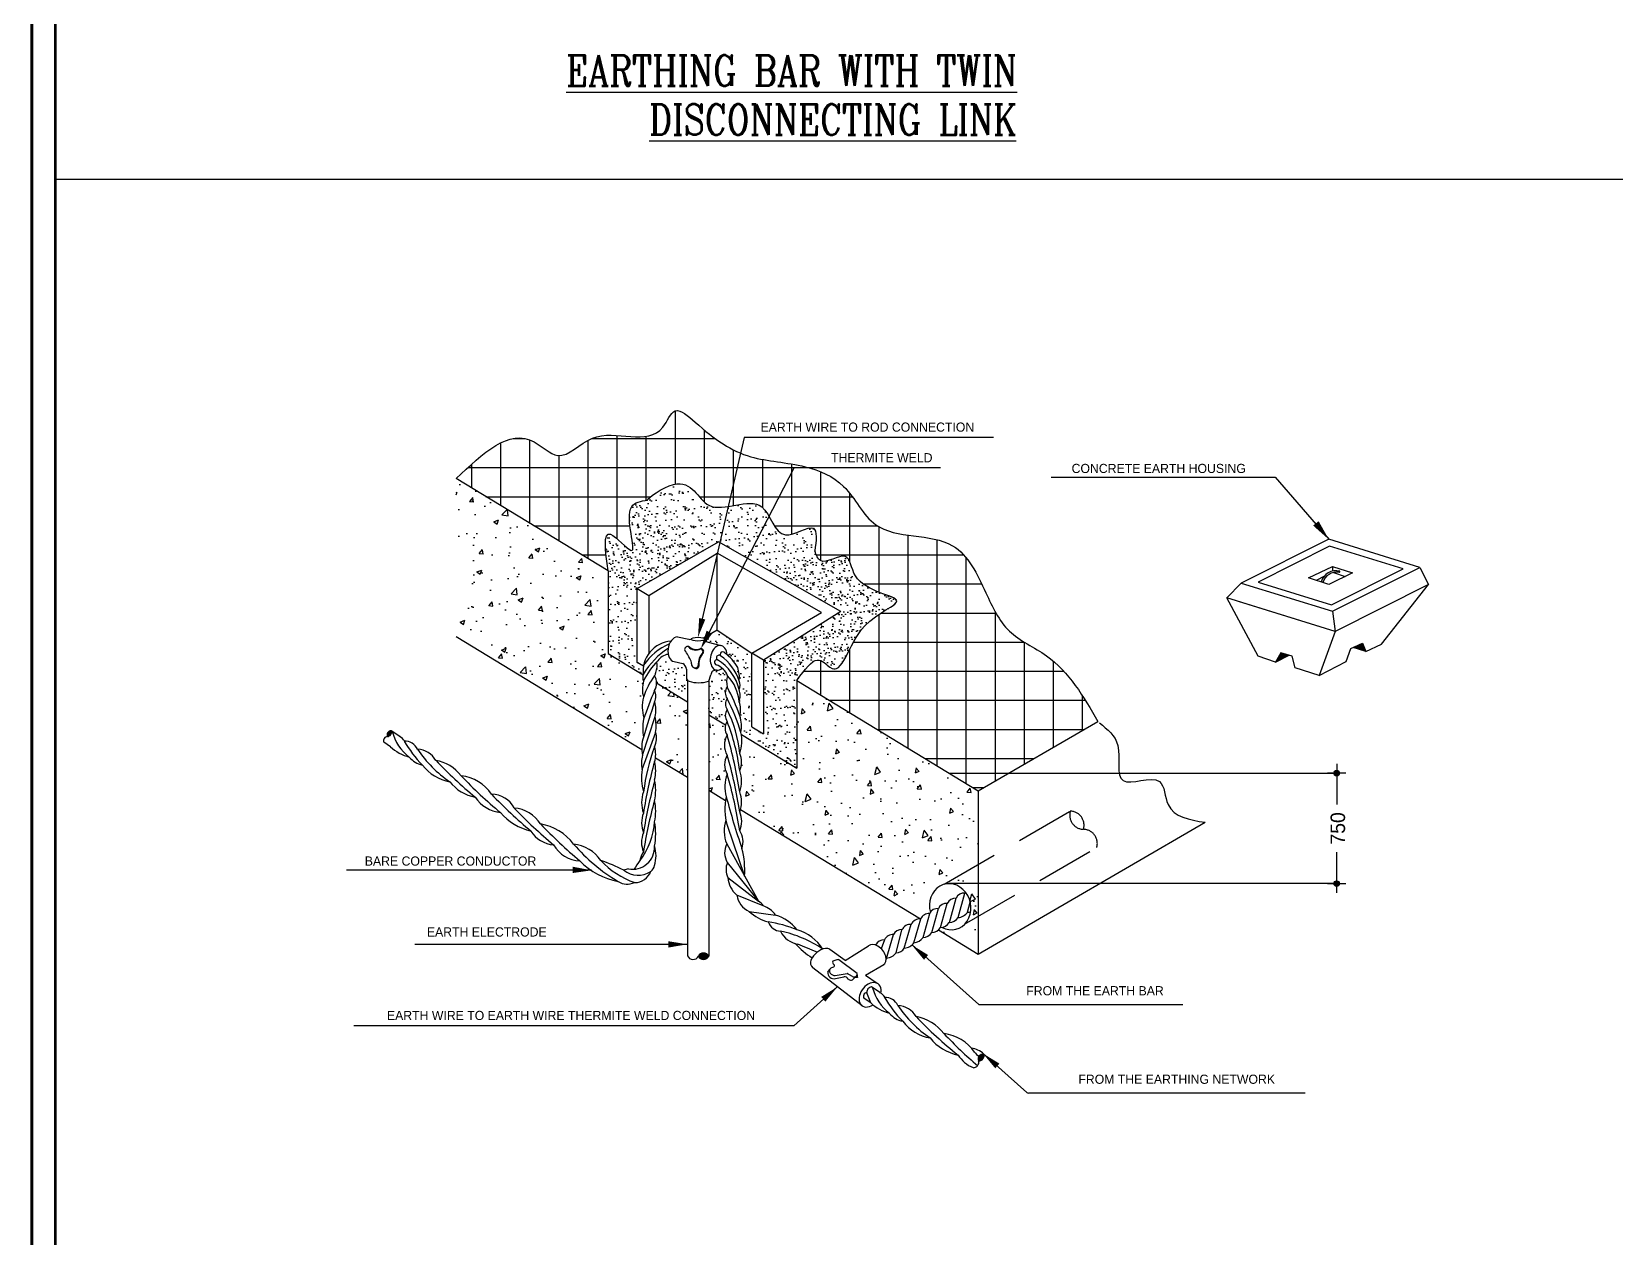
# Model space of a CAD drawing. Extents: x -508 to 92, y -98 to -31.
# Drawn here: x -508.38 to -481.06, y -71.9 to -51.1 of the extents above; entities that cross this region are included whole.
import ezdxf
from ezdxf.enums import TextEntityAlignment as Align

# ---------------------------------------------------------------- set-up
doc = ezdxf.new("R2010")
doc.units = 0
doc.header["$MEASUREMENT"] = 0
doc.header["$PDMODE"] = 35
doc.linetypes.add('DASHEDX2', pattern=[1.5, 1, -0.5])
doc.layers.get('0').update_dxf_attribs({"linetype": 'CONTINUOUS', "lineweight": 30})
doc.layers.get('Defpoints').update_dxf_attribs({"linetype": 'CONTINUOUS'})
for name, color, linetype in [('DETAISL', 2, 'CONTINUOUS'), ('DIM-d', 4, 'CONTINUOUS'), ('E-P-TXT', 11, 'CONTINUOUS'), ('E-T25', 3, 'CONTINUOUS'), ('E-TEXT', 3, 'CONTINUOUS'), ('EL2', 2, 'CONTINUOUS'), ('HATCH', 7, 'CONTINUOUS')]:
    doc.layers.add(name, color=color, linetype=linetype)
doc.layers.add('UG-BORDER', color=20, linetype='CONTINUOUS', lineweight=80)
doc.styles.add('ROMANC', font='ROMANC')
doc.styles.add('STENCIL', font='STENCIL.shx', dxfattribs={"height": 0.25})
doc.styles.add('T45', font='STENCIL.shx')
doc.dimstyles.new('D100', dxfattribs={"dimtxt": 0.25, "dimasz": 0.1, "dimexe": 0.18, "dimexo": 0.0625, "dimgap": 0.09, "dimtad": 1, "dimdec": 1, "dimzin": 9, "dimdsep": 46, "dimtxsty": 'T45', "dimblk": 'DOT1', "dimcen": 0.09, "dimse1": 1, "dimse2": 1, "dimclrd": 3, "dimclre": 3, "dimadec": 3, "dimazin": 0, "dimtfac": 4, "dimtdec": 1, "dimtix": 1, "dimtmove": 2, "dimatfit": 3, "dimldrblk": 'DOT1', "dimfxl": 0.18, "dimtolj": 1, "dimarcsym": 0})
pattern_1 = [(50, (-1010.7833, 7.48434), (0.8558747, -0.0748793), [0.0894939, -0.9844326]), (355, (-1010.7833, 7.48434), (-0.1655652, 0.8975538), [0.0715951, -0.7875461]), (100.451, (-1010.712, 7.4781), (0.6903126, 0.8226704), [0.076058, -0.8366386]), (46.1842, (-1010.7833, 7.723), (1.2734863, -0.1975082), [0.1342408, -1.476649]), (96.6356, (-1010.6772, 7.7065), (1.1152874, 1.162366), [0.114087, -1.2549578]), (351.184, (-1010.7833, 7.723), (1.115289, 1.162364), [0.1073927, -1.1813192]), (21, (-1010.664, 7.6633), (0.7122626, -0.4804272), [0.0894939, -0.9844326]), (326, (-1010.664, 7.6633), (0.2903361, 0.8652858), [0.0715951, -0.7875461]), (71.4514, (-1010.6046, 7.6233), (1.0025968, 0.3848606), [0.076058, -0.8366386]), (37.5, (-1010.7833, 7.48434), (0.01450977, 0.39722615), [0, -0.7780001, 0, -0.79947863, 0, -0.79052924]), (7.5, (-1010.7833, 7.48434), (0.31390817, 0.47063244), [0, -0.45582214, 0, -0.76010132, 0, -0.30129605]), (327.5, (-1011.0494, 7.48434), (0.6369831, -0.02691273), [0, -0.2983129, 0, -0.9307363, 0, -1.2350155]), (317.5, (-1011.16874, 7.48434), (0.6958874, 0.1194496), [0, -0.3878068, 0, -0.6181044, 0, -0.87704])]
pattern_2 = [(37.5, (-1010.78332, 7.48434), (-0.00751669, 0.22991857), [0, -0.181374256, 0, -0.20285279, 0, -0.1939034]), (7.5, (-1010.7833, 7.48434), (0.2111789, 0.33675306), [0, -0.09784664, 0, -0.16347548, 0, -0.062645714]), (327.5, (-1010.93009, 7.48434), (0.37159566, 0.00067517), [0, -0.059662584, 0, -0.2147853, 0, -0.280414146]), (317.5, (-1010.9301, 7.48434), (0.3587067, 0.10472866), [0, -0.02983129, 0, -0.1408037, 0, -0.16108898])]

# ---------------------------------------------------------------- blocks, each defined once
blk = doc.blocks.new('DOT1')
h = blk.add_hatch(color=256)
edge = h.paths.add_edge_path()
edge.add_arc((0, 0), 0.485, 0, 360)
for p, q in [((0, -1.58), (0, 1.58)), ((1.58, 0), (-1.58, 0))]:
    blk.add_line(p, q)
blk.add_circle((0, 0), 0.485)
blk = doc.blocks.new('*D51')
at = {"layer": 'Defpoints', "color": 0, "linetype": 'ByBlock', "transparency": 16777216}
for p in [(-492.548, -63.891), (-485.865, -63.891), (-492.549, -65.797)]:
    blk.add_point(p, dxfattribs=at)
at = {"layer": 'DIM-d', "color": 3, "linetype": 'ByBlock', "lineweight": -2, "transparency": 16777216}
for p, q in [((-485.865, -63.991), (-485.865, -64.434)), ((-485.865, -65.697), (-485.865, -65.254))]:
    blk.add_line(p, q, dxfattribs=at)
at = {"layer": 'DIM-d', "color": 3, "linetype": 'ByBlock', "lineweight": -2, "transparency": 16777216, "xscale": 0.1, "yscale": 0.1, "zscale": 0.1}
for p, rotation in [((-485.865, -63.891), 90), ((-485.865, -65.797), 270)]:
    blk.add_blockref('DOT1', p, dxfattribs=dict(at, rotation=rotation))
at = {"layer": 'DIM-d', "color": 0, "linetype": 'ByBlock', "transparency": 16777216, "insert": (-485.844, -64.844), "char_height": 0.25, "attachment_point": 5, "rotation": 90, "style": 'T45'}
blk.add_mtext('\\A1;750', dxfattribs=at)

msp = doc.modelspace()

# ---------------------------------------------------------------- hatches: boundary and pattern name
at = {"layer": 'DETAISL', "linetype": 'ByBlock'}
for points in [[(-485.42, -61.647), (-485.583, -61.726), (-485.361, -61.795)], [(-486.685, -61.858), (-486.831, -61.815), (-486.92, -61.975)], [(-502.241, -63.259, 0.534711), (-502.177, -63.16, 0.534711)], [(-496.696, -67.05, 0.616336), (-496.876, -67.05, 0.616336)], [(-491.953, -68.735, 0.556633), (-492.045, -68.853, 0.556633)]]:
    msp.add_hatch(color=256, dxfattribs=at).paths.add_polyline_path(points)
at = {"layer": 'E-TEXT'}
h = msp.add_hatch(dxfattribs=at)
h.set_pattern_fill('ANSI37', color=3, scale=0.158021, angle=45, style=0)
h.set_pattern_definition([(90, (-524.8671, -77.1853), (-0.5017176, 1e-16), []), (180, (-524.8671, -77.1853), (-1e-16, -0.5017176), [])])
edge = h.paths.add_edge_path()
edge.add_spline(control_points=[(-497.755, -59.185), (-497.766, -59.157), (-497.03, -58.63), (-496.777, -59.613), (-495.708, -58.933), (-495.527, -60.025), (-494.793, -59.481), (-494.845, -59.882), (-494.868, -60.059)], knot_values=[0.492051, 0.492051, 0.492051, 0.492051, 3.137867, 7.648279, 13.475071, 17.502739, 20.668033, 23.168043, 23.168043, 23.168043, 23.168043], degree=3, periodic=0)
edge.add_spline(control_points=[(-494.868, -60.059), (-494.843, -60.129), (-494.763, -60.358), (-494.258, -59.977), (-494.231, -60.75), (-493.029, -60.866), (-494.241, -61.259), (-494.407, -62.373), (-494.814, -61.827), (-495.035, -62.09), (-495.179, -62.292)], knot_values=[1.548502, 1.548502, 1.548502, 1.548502, 2.776144, 5.552726, 7.986954, 13.294514, 17.791996, 23.746344, 25.34974, 27.082369, 27.082369, 27.082369, 27.082369], degree=3, periodic=0)
edge.add_line((-495.179, -62.292), (-492.047, -64.196))
edge.add_line((-492.047, -64.196), (-489.985, -62.999))
edge.add_spline(control_points=[(-489.985, -62.999), (-490.232, -62.572), (-490.612, -61.917), (-491.585, -61.505), (-491.942, -60.72), (-492.438, -59.67), (-493.838, -59.926), (-494.274, -58.889), (-495.091, -58.538), (-496.081, -58.501), (-496.681, -58.074), (-497.296, -57.505), (-497.603, -58.354), (-498.586, -57.776), (-499.242, -58.599), (-500, -57.801), (-500.597, -58.375), (-501.052, -58.812)], knot_values=[0, 0, 0, 0, 22.74116, 34.912964, 47.183278, 62.915541, 84.62242, 98.278059, 110.032751, 125.142398, 143.03481, 149.232383, 154.767795, 174.252891, 184.821873, 192.233715, 215.75071, 215.75071, 215.75071, 215.75071], degree=3, periodic=0)
edge.add_line((-501.052, -58.812), (-498.434, -60.403))
edge.add_spline(control_points=[(-498.434, -60.403), (-498.481, -60.063), (-498.56, -59.482), (-497.785, -60.422), (-498.248, -59.265), (-497.868, -59.198), (-497.755, -59.185)], knot_values=[0, 0, 0, 0, 4.043992, 6.922983, 11.751765, 13.648044, 13.648044, 13.648044, 13.648044], degree=3, periodic=0)
at = {"layer": 'HATCH', "linetype": 'ByBlock'}
h = msp.add_hatch(dxfattribs=at)
h.set_pattern_fill('AR-SAND', color=236, scale=0.004698, style=0)
h.set_pattern_definition([(37.5, (-6078.82438, 789.79447), (-0.007516693, 0.229918571), [0, -0.181374256, 0, -0.2028527867, 0, -0.193903399]), (7.5, (-6078.82438, 789.79447), (0.211178904, 0.336753055), [0, -0.097846638, 0, -0.163475481, 0, -0.0626457135]), (327.5, (-6078.97115, 789.79447), (0.371595661, 0.0006751666), [0, -0.059662584, 0, -0.2147853035, 0, -0.280414146]), (317.5, (-6078.97115, 789.79447), (0.358706703, 0.104728658), [0, -0.029831292, 0, -0.140803699, 0, -0.1610889776])])
edge = h.paths.add_edge_path()
edge.add_line((-496.528, -59.899), (-494.416, -61.104))
edge.add_line((-494.416, -61.104), (-495.755, -61.942))
edge.add_line((-495.755, -61.942), (-495.179, -62.292))
edge.add_spline(control_points=[(-495.179, -62.292), (-495.035, -62.09), (-494.814, -61.827), (-494.407, -62.373), (-494.241, -61.259), (-493.029, -60.866), (-494.231, -60.75), (-494.258, -59.977), (-494.763, -60.358), (-494.843, -60.129), (-494.868, -60.059)], knot_values=[1.548502, 1.548502, 1.548502, 1.548502, 3.281131, 4.884528, 10.838875, 15.336357, 20.643917, 23.078145, 25.854727, 27.082369, 27.082369, 27.082369, 27.082369], degree=3, periodic=0)
edge.add_spline(control_points=[(-494.868, -60.059), (-494.845, -59.882), (-494.793, -59.481), (-495.527, -60.025), (-495.708, -58.933), (-496.777, -59.613), (-497.03, -58.63), (-497.766, -59.157), (-497.755, -59.185)], knot_values=[0.492051, 0.492051, 0.492051, 0.492051, 2.992061, 6.157355, 10.185023, 16.011815, 20.522228, 23.168043, 23.168043, 23.168043, 23.168043], degree=3, periodic=0)
edge.add_spline(control_points=[(-497.755, -59.185), (-497.868, -59.198), (-498.248, -59.265), (-497.785, -60.422), (-498.56, -59.482), (-498.481, -60.063), (-498.434, -60.403)], knot_values=[0, 0, 0, 0, 1.896279, 6.72506, 9.604052, 13.648044, 13.648044, 13.648044, 13.648044], degree=3, periodic=0)
edge.add_line((-498.434, -60.403), (-497.932, -60.709))
edge.add_line((-497.932, -60.709), (-496.528, -59.899))
h = msp.add_hatch(dxfattribs=at)
h.set_pattern_fill('AR-CONC', color=4, scale=0.004698, style=0)
h.set_pattern_definition(pattern_1)
h.paths.add_polyline_path([(-498.434, -60.403), (-501.052, -58.812), (-501.052, -61.537), (-497.854, -63.481, -0.099405), (-497.823, -63.27, -0.090835), (-497.823, -62.962, -0.234404), (-497.823, -62.792, -0.177528), (-497.823, -62.583, -0.224993), (-497.823, -62.432, -0.230538), (-497.821, -62.302, -0.228386), (-497.828, -62.195), (-498.434, -61.827)])
h = msp.add_hatch(dxfattribs=at)
h.set_pattern_fill('AR-SAND', color=236, scale=0.004698, style=0)
h.set_pattern_definition([(6.206961, (-1557.7636, -164.76287), (0.113000044, 0.20037475), [0, -0.181374256, 0, -0.202852787, 0, -0.1939034]), (336.20696, (-1557.7636, -164.76287), (0.355371695, 0.17807332), [0, -0.097846638, 0, -0.16347548, 0, -0.062645714]), (296.20696, (-1557.88903, -164.68664), (0.317887338, -0.192435526), [0, -0.059662584, 0, -0.214785304, 0, -0.280414146]), (286.20696, (-1557.88903, -164.68664), (0.360920415, -0.09682481), [0, -0.029831292, 0, -0.1408037, 0, -0.161088978])])
edge = h.paths.add_edge_path()
edge.add_spline(control_points=[(-495.179, -62.292), (-495.035, -62.09), (-494.814, -61.827), (-494.407, -62.373), (-494.241, -61.259), (-493.029, -60.866), (-494.231, -60.75), (-494.258, -59.977), (-494.763, -60.358), (-494.843, -60.129), (-494.868, -60.059)], knot_values=[1.548502, 1.548502, 1.548502, 1.548502, 3.281131, 4.884528, 10.838875, 15.336357, 20.643917, 23.078145, 25.854727, 27.082369, 27.082369, 27.082369, 27.082369], degree=3, periodic=0)
edge.add_line((-494.868, -60.059), (-495.554, -60.455))
edge.add_line((-495.554, -60.455), (-494.416, -61.104))
edge.add_line((-494.416, -61.104), (-495.755, -61.942))
edge.add_line((-495.755, -61.942), (-495.179, -62.292))
edge = h.paths.add_edge_path()
edge.add_line((-496.741, -60.022), (-497.716, -59.466))
edge.add_line((-497.716, -59.466), (-497.716, -59.18))
edge.add_spline(control_points=[(-497.716, -59.18), (-497.843, -59.194), (-498.259, -59.239), (-497.785, -60.422), (-498.56, -59.482), (-498.481, -60.063), (-498.434, -60.403)], knot_values=[0, 0, 0, 0, 2.110511, 6.939293, 9.818284, 13.862276, 13.862276, 13.862276, 13.862276], degree=3, periodic=0)
edge.add_line((-498.434, -60.403), (-497.932, -60.709))
edge.add_line((-497.932, -60.709), (-496.741, -60.022))
h = msp.add_hatch(dxfattribs=at)
h.set_pattern_fill('AR-SAND', color=236, scale=0.004698, style=0)
h.set_pattern_definition(pattern_2)
h.paths.add_polyline_path([(-497.932, -60.709), (-498.434, -60.403), (-498.434, -61.827), (-497.828, -62.195, -0.000201), (-497.828, -62.195, -0.072287), (-497.824, -62.045), (-497.932, -61.981)])
h = msp.add_hatch(dxfattribs=at)
h.set_pattern_fill('AR-SAND', color=236, scale=0.004698, style=0)
h.set_pattern_definition(pattern_2)
edge = h.paths.add_edge_path()
edge.add_line((-495.179, -62.292), (-495.755, -61.942))
edge.add_line((-495.755, -61.942), (-495.755, -63.214))
edge.add_line((-495.755, -63.214), (-495.955, -63.093))
edge.add_line((-495.955, -63.093), (-495.955, -61.82))
edge.add_line((-495.955, -61.82), (-496.55, -61.425))
edge.add_line((-496.55, -61.425), (-496.788, -61.561))
edge.add_ellipse((-496.883, -61.581), major_axis=(0.12, 0), ratio=0.279016, start_angle=359.9422, end_angle=397.592, ccw=False)
edge.add_ellipse((-496.883, -61.581), major_axis=(0.12, 0), ratio=0.279016, start_angle=37.592, end_angle=359.9422, ccw=False)
edge.add_arc((-496.681, -61.549), 0.088, 203.8052, 254.1815)
edge.add_line((-496.705, -61.633), (-496.486, -61.69))
edge.add_ellipse((-496.526, -61.903), major_axis=(-0.039, -0.213), ratio=0.656018, start_angle=111.4616, end_angle=180, ccw=False)
edge.add_arc((-496.949, -62.512), 0.873, 30.4656, 49.4333, ccw=False)
edge.add_arc((-496.709, -62.24), 0.54, -6.3234, 18.4179, ccw=False)
edge.add_arc((-496.332, -62.375), 0.177, -25.3974, 25.3225, ccw=False)
edge.add_arc((-496.457, -62.555), 0.303, -20.1415, 20.1253, ccw=False)
edge.add_arc((-496.344, -62.745), 0.192, -26.3844, 26.3844, ccw=False)
edge.add_arc((-496.238, -62.876), 0.0806, -20.693, 34.9173, ccw=False)
edge.add_arc((-496.674, -63.087), 0.542, -13.9058, 19.6266, ccw=False)
edge.add_line((-496.147, -63.217), (-495.179, -63.806))
edge.add_line((-495.179, -63.806), (-495.179, -62.292))
h = msp.add_hatch(dxfattribs=at)
h.set_pattern_fill('AR-SAND', color=236, scale=0.004698, style=0)
h.set_pattern_definition(pattern_2)
edge = h.paths.add_edge_path()
edge.add_ellipse((-497.256, -61.755), major_axis=(-0.039, -0.213), ratio=0.656018, start_angle=318.2804, end_angle=360, ccw=False)
edge.add_line((-497.378, -61.897), (-497.586, -62.015))
edge.add_arc((-497.806, -61.952), 0.229, 324.5469, 344.0199, ccw=False)
edge.add_arc((-497.742, -62.133), 0.132, -9.9178, 21.5948, ccw=False)
edge.add_arc((-497.691, -62.156), 0.0787, -42.9532, 0.0225, ccw=False)
edge.add_arc((-497.719, -62.276), 0.109, -24.7108, 37.8485, ccw=False)
edge.add_line((-497.62, -62.322), (-497.064, -62.66))
edge.add_line((-497.064, -62.66), (-497.064, -62.291))
edge.add_arc((-497.022, -62.25), 0.0588, 175.0121, 224.8134, ccw=False)
edge.add_line((-497.081, -62.245), (-497.081, -62.1))
edge.add_arc((-497.206, -62.111), 0.125, 5.207, 61.0058)
edge.add_line((-497.145, -62.001), (-497.295, -61.968))
h = msp.add_hatch(dxfattribs=at)
h.set_pattern_fill('AR-SAND', color=236, scale=0.004698, style=0)
h.set_pattern_definition(pattern_2)
edge = h.paths.add_edge_path()
edge.add_arc((-496.236, -62.505), 0.176, 144.9601, 215.0399, ccw=False)
edge.add_arc((-496.277, -62.358), 0.112, 138.9585, 204.0689, ccw=False)
edge.add_arc((-496.296, -62.233), 0.0838, 142.2605, 217.7257, ccw=False)
edge.add_arc((-496.787, -62.517), 0.541, 38.3351, 53.5604)
edge.add_ellipse((-496.526, -61.903), major_axis=(-0.039, -0.213), ratio=0.656018, start_angle=360, end_angle=400.2138, ccw=False)
edge.add_arc((-496.576, -62.2), 0.0852, 82.513, 175.7905)
edge.add_line((-496.661, -62.194), (-496.696, -62.303))
edge.add_line((-496.696, -62.303), (-496.696, -62.884))
edge.add_line((-496.696, -62.884), (-496.407, -63.059))
edge.add_arc((-496.198, -63.119), 0.217, 146.903, 164.0556, ccw=False)
edge.add_arc((-496.23, -62.896), 0.182, 145.2976, 214.7024, ccw=False)
edge.add_arc((-496.253, -62.699), 0.157, 143.6833, 216.3167, ccw=False)
h = msp.add_hatch(dxfattribs=at)
h.set_pattern_fill('AR-CONC', color=4, scale=0.004698, style=0)
h.set_pattern_definition(pattern_1)
h.paths.add_polyline_path([(-497.064, -62.66), (-497.62, -62.322, -0.297302), (-497.633, -62.466, -0.239375), (-497.633, -62.661, -0.148056), (-497.624, -62.916, -0.09481), (-497.613, -63.187, -0.184296), (-497.633, -63.437, -0.113609), (-497.617, -63.625), (-497.064, -63.961)])
h = msp.add_hatch(dxfattribs=at)
h.set_pattern_fill('AR-CONC', color=4, scale=0.004698, style=0)
h.set_pattern_definition([(80.13675, (-1010.7833, 3.2047), (0.77778, 0.3649473), [0.0894939, -0.9844326]), (25.13675, (-1010.7833, 3.2047), (-0.5938165, 0.6931065), [0.0715951, -0.7875461]), (130.58775, (-1010.7185, 3.2351), (0.1839683, 1.0580518), [0.076058, -0.8366386]), (76.32095, (-1010.9031, 3.4111), (1.2005107, 0.4685626), [0.1342408, -1.476649]), (126.77235, (-1010.8031, 3.4501), (0.3809497, 1.5651958), [0.114087, -1.2549578]), (21.32075, (-1010.9031, 3.4111), (0.3809522, 1.565195), [0.1073927, -1.1813192]), (51.13675, (-1010.77, 3.4194), (0.8571917, -0.0578851), [0.0894939, -0.9844326]), (356.13675, (-1010.77, 3.4194), (-0.1833389, 0.8940925), [0.0715951, -0.7875461]), (101.58815, (-1010.69855, 3.4146), (0.6738502, 0.8362081), [0.076058, -0.8366386]), (67.63675, (-1010.7833, 3.2047), (-0.18688507, 0.35081779), [0, -0.7780001, 0, -0.79947863, 0, -0.79052924]), (37.63675, (-1010.7833, 3.2047), (0.03518876, 0.56461933), [0, -0.45582214, 0, -0.76010132, 0, -0.30129605]), (357.63675, (-1011.01344, 3.0711), (0.56439379, 0.29653231), [0, -0.2983129, 0, -0.9307363, 0, -1.2350155]), (347.63675, (-1011.11664, 3.0112), (0.5418525, 0.4526846), [0, -0.3878068, 0, -0.6181044, 0, -0.87704])])
edge = h.paths.add_edge_path()
edge.add_line((-492.047, -64.196), (-495.179, -62.292))
edge.add_line((-495.179, -62.292), (-495.179, -63.806))
edge.add_line((-495.179, -63.806), (-496.147, -63.217))
edge.add_arc((-496.674, -63.087), 0.542, 340.3734, 346.0942, ccw=False)
edge.add_arc((-496.458, -63.41), 0.327, -25.532, 25.532, ccw=False)
edge.add_arc((-496.492, -63.699), 0.361, -24.2986, 24.2986, ccw=False)
edge.add_arc((-496.655, -64.031), 0.525, -20.4673, 20.4673, ccw=False)
edge.add_arc((-496.584, -64.386), 0.454, -16.8542, 22.0845, ccw=False)
edge.add_line((-496.149, -64.517), (-493.046, -66.403))
edge.add_arc((-493.049, -66.579), 0.175, 87.5454, 89.1797, ccw=False)
edge.add_arc((-492.896, -66.474), 0.162, 86.2048, 154.0687, ccw=False)
edge.add_arc((-492.748, -66.375), 0.15, 146.1874, 155.3645, ccw=False)
edge.add_ellipse((-492.532, -66.195), major_axis=(-0.104, 0.387), ratio=0.885802, start_angle=140.2561, end_angle=450.7075, ccw=False)
edge.add_arc((-492.716, -66.349), 0.207, 274.5228, 282.5447, ccw=False)
edge.add_arc((-492.866, -66.438), 0.204, 310.3687, 324.7501, ccw=False)
edge.add_line((-492.734, -66.593), (-492.047, -67.011))
edge.add_line((-492.047, -67.011), (-492.047, -64.196))
h = msp.add_hatch(dxfattribs=at)
h.set_pattern_fill('AR-CONC', color=4, scale=0.004698, style=0)
h.set_pattern_definition(pattern_1)
h.paths.add_polyline_path([(-496.38, -63.238, -0.217311), (-496.407, -63.059), (-496.696, -62.884), (-496.696, -63.412), (-496.696, -64.185), (-496.428, -64.348, -0.132746), (-496.378, -64.186, -0.001274), (-496.38, -64.166, -0.289539), (-496.38, -63.909, -0.270785), (-496.38, -63.58, -0.268384)])

# ---------------------------------------------------------------- linework, layer by layer
at = {"layer": 'DETAISL', "linetype": 'ByBlock'}
for p, q in [((-498.434, -60.403), (-501.052, -58.812)), ((-486.002, -59.855), (-487.511, -60.617)), ((-485.99, -59.976), (-487.221, -60.596)), ((-484.431, -60.345), (-486.002, -59.855)), ((-484.721, -60.366), (-485.99, -59.976)), ((-486.35, -60.525), (-485.94, -60.327)), ((-485.952, -60.986), (-484.721, -60.366)), ((-485.94, -60.327), (-485.94, -60.408)), ((-485.94, -60.327), (-485.591, -60.436)), ((-485.94, -61.095), (-484.431, -60.345)), ((-485.94, -61.095), (-484.431, -60.345)), ((-484.431, -60.345), (-484.281, -60.637)), ((-487.761, -60.865), (-487.511, -60.617)), ((-487.511, -60.617), (-485.94, -61.095)), ((-487.221, -60.596), (-485.952, -60.986)), ((-486.002, -60.637), (-486.35, -60.525)), ((-486.078, -60.494), (-486.221, -60.567)), ((-485.591, -60.436), (-486.002, -60.637)), ((-485.922, -60.431), (-485.716, -60.497)), ((-484.281, -60.637), (-485.89, -61.446)), ((-485.09, -61.665), (-484.281, -60.637)), ((-485.89, -61.446), (-487.761, -60.865)), ((-487.221, -61.874), (-487.761, -60.865)), ((-485.89, -61.446), (-487.556, -60.928)), ((-485.94, -61.095), (-485.89, -61.446)), ((-485.89, -61.446), (-486.17, -62.205)), ((-501.052, -61.537), (-497.854, -63.481)), ((-497.238, -61.54), (-497.043, -61.58)), ((-497.076, -61.708), (-497.045, -61.702)), ((-496.705, -61.633), (-496.486, -61.69)), ((-485.621, -61.744), (-485.42, -61.647)), ((-485.361, -61.795), (-485.583, -61.726)), ((-485.42, -61.647), (-485.361, -61.795)), ((-485.361, -61.795), (-485.09, -61.665)), ((-485.361, -61.795), (-485.09, -61.665)), ((-497.295, -61.968), (-497.145, -62.001)), ((-495.955, -61.82), (-495.955, -61.82)), ((-486.92, -61.975), (-487.221, -61.874)), ((-486.831, -61.815), (-486.92, -61.975)), ((-486.92, -61.975), (-486.685, -61.858)), ((-486.631, -61.874), (-486.831, -61.815)), ((-486.581, -62.075), (-486.631, -61.874)), ((-486.17, -62.205), (-485.701, -61.966)), ((-485.701, -61.966), (-485.621, -61.744)), ((-497.081, -62.1), (-497.081, -62.245)), ((-496.971, -62.061), (-496.936, -62.082)), ((-496.696, -62.303), (-496.661, -62.194)), ((-486.17, -62.205), (-486.581, -62.075)), ((-497.064, -62.291), (-497.064, -67.041)), ((-496.696, -62.303), (-496.696, -63.412)), ((-495.179, -62.292), (-492.047, -64.196)), ((-497.839, -63.583), (-497.624, -62.916)), ((-492.047, -64.196), (-489.985, -62.999)), ((-502.19, -63.435), (-502.305, -63.359)), ((-502.029, -63.258), (-502.177, -63.16)), ((-497.848, -63.827), (-497.613, -63.187)), ((-497.617, -63.625), (-497.064, -63.961)), ((-496.696, -63.412), (-496.696, -67.05)), ((-496.696, -64.185), (-496.406, -64.361)), ((-492.047, -64.196), (-492.047, -67.011)), ((-496.149, -64.517), (-493.044, -66.405)), ((-492.047, -67.011), (-488.134, -64.739)), ((-496.38, -64.789), (-496.079, -65.668)), ((-496.388, -65.111), (-495.84, -66.101)), ((-496.377, -65.431), (-495.84, -66.101)), ((-496.368, -65.692), (-495.84, -66.101)), ((-495.761, -66.181), (-496.215, -65.994)), ((-492.547, -66.469), (-492.43, -66.049)), ((-492.395, -66.383), (-492.277, -65.96)), ((-496, -66.278), (-495.545, -66.339)), ((-493, -66.726), (-492.885, -66.313)), ((-492.851, -66.641), (-492.735, -66.226)), ((-492.699, -66.556), (-492.583, -66.137)), ((-492.231, -66.29), (-492.186, -66.114)), ((-493.466, -66.99), (-493.364, -66.591)), ((-493.324, -66.91), (-493.205, -66.498)), ((-493.157, -66.815), (-493.041, -66.404)), ((-492.734, -66.593), (-492.047, -67.011)), ((-493.667, -66.766), (-493.723, -66.919)), ((-493.636, -67.107), (-493.51, -66.676)), ((-493.904, -67.854), (-493.969, -67.678)), ((-493.744, -67.677), (-493.891, -67.579)), ((-493.904, -67.854), (-494.019, -67.778))]:
    msp.add_line(p, q, dxfattribs=at)
at = {"layer": 'DETAISL', "color": 6, "linetype": 'ByBlock'}
for p, q in [((-497.932, -60.709), (-496.528, -59.899)), ((-497.732, -60.826), (-496.55, -60.099)), ((-494.754, -61.123), (-496.55, -60.099)), ((-496.55, -61.425), (-496.55, -60.099)), ((-494.416, -61.104), (-496.528, -59.899)), ((-498.434, -60.403), (-498.434, -61.827)), ((-497.932, -60.709), (-497.732, -60.826)), ((-497.932, -61.981), (-497.932, -60.709)), ((-497.732, -60.826), (-497.732, -61.828)), ((-495.955, -61.82), (-494.754, -61.123)), ((-494.416, -61.104), (-495.755, -61.942)), ((-496.55, -61.425), (-496.788, -61.561)), ((-496.55, -61.425), (-495.955, -61.82)), ((-498.434, -61.827), (-497.828, -62.195)), ((-497.824, -62.045), (-497.932, -61.981)), ((-495.755, -61.942), (-495.955, -61.82)), ((-495.955, -63.093), (-495.955, -61.82)), ((-495.755, -61.942), (-495.755, -63.214)), ((-497.598, -62.335), (-497.064, -62.66)), ((-495.179, -62.292), (-495.179, -63.806)), ((-496.696, -62.884), (-496.407, -63.059)), ((-495.955, -63.093), (-495.755, -63.214)), ((-496.135, -63.225), (-495.179, -63.806))]:
    msp.add_line(p, q, dxfattribs=at)
at = {"layer": 'DETAISL', "color": 2, "linetype": 'DASHEDX2'}
for p, q in [((-492.636, -65.807), (-490.461, -64.545)), ((-492.284, -66.498), (-490.004, -65.175))]:
    msp.add_line(p, q, dxfattribs=at)
at = {"layer": 'DETAISL', "color": 20, "linetype": 'ByBlock'}
for p, q in [((-494.345, -67.125), (-493.944, -66.868)), ((-494.345, -67.125), (-494.61, -66.931)), ((-494.485, -67.109), (-494.555, -67.133)), ((-494.135, -67.348), (-494.452, -67.113)), ((-493.992, -67.376), (-493.677, -67.193)), ((-494.053, -67.903), (-494.899, -67.25)), ((-494.645, -67.319), (-494.605, -67.27)), ((-494.548, -67.235), (-494.582, -67.251)), ((-494.514, -67.381), (-494.312, -67.344)), ((-494.51, -67.434), (-494.365, -67.405)), ((-494.218, -67.399), (-494.312, -67.344)), ((-494.29, -67.356), (-494.312, -67.344)), ((-494.194, -67.433), (-494.201, -67.441)), ((-493.992, -67.376), (-493.793, -67.515))]:
    msp.add_line(p, q, dxfattribs=at)
for centre, radius, start, end in [((-485.872, -60.67), 0.271, 77.3111, 163.898), ((-485.861, -60.678), 0.255, 81.6348, 163.1175), ((-485.823, -60.414), 0.0124, 265.6343, 36.5348), ((-494.616, -67.255), 0.348, 100.7995, 156.1627), ((-494.675, -67.037), 0.124, 58.1975, 92.4776), ((-494.83, -67.16), 0.114, 156.1627, 232.3782), ((-494.523, -67.153), 0.0388, 152.1232, 246.7503), ((-494.554, -67.136), 0.00296, 109.2841, 152.1232), ((-494.554, -67.136), 0.00296, 109.2841, 148.7745), ((-494.552, -67.21), 0.0253, 280.153, 56.3454), ((-494.472, -67.143), 0.0365, 56.4387, 109.3927), ((-494.534, -67.326), 0.111, 176.7154, 282.3641), ((-494.557, -67.304), 0.0592, 115.2747, 216.1589), ((-494.521, -67.278), 0.103, 216.1589, 273.9522), ((-494.353, -67.473), 0.0688, 24.8434, 100.5683), ((-494.237, -67.384), 0.0798, 228.331, 244.512), ((-494.246, -67.403), 0.0592, 244.512, 319.6851), ((-494.189, -67.352), 0.0546, 238.6309, 4.5078), ((-494.144, -67.488), 0.0747, 81.9231, 131.7432), ((-493.987, -67.378), 0.15, 176.9225, 193.8824)]:
    msp.add_arc(centre, radius, start, end, dxfattribs=at)
at = {"layer": 'DETAISL', "linetype": 'ByBlock'}
for centre, radius, start, end in [((-497.307, -62.135), 0.524, 94.445, 186.6404), ((-496.99, -62.585), 0.999, 112.726, 146.3245), ((-496.66, -62.873), 1.352, 123.0412, 149.2085), ((-497.065, -61.755), 0.0479, 73.9228, 199.6739), ((-496.917, -61.584), 0.184, 222.699, 296.0007), ((-496.917, -61.584), 0.174, 222.699, 296.0007), ((-497.023, -61.539), 0.0451, 244.6328, 296.4491), ((-496.836, -61.792), 0.0513, 335.3784, 94.8536), ((-496.681, -61.549), 0.088, 201.6898, 254.1815), ((-496.664, -62.854), 1.282, 135.395, 154.5196), ((-497.937, -62.031), 0.349, 339.0135, 9.8478), ((-497.365, -62.095), 0.255, 97.3584, 146.342), ((-497.206, -62.111), 0.125, 5.207, 61.0058), ((-497.943, -62.371), 1.026, 23.5587, 35.7394), ((-497.091, -62.005), 0.099, 358.902, 26.4329), ((-496.933, -62.015), 0.0602, 172.3486, 322.9353), ((-496.574, -62.018), 0.306, 137.0484, 183.3366), ((-496.574, -62.018), 0.296, 137.0484, 185.367), ((-496.836, -61.792), 0.0412, 335.3784, 94.8536), ((-496.553, -61.98), 0.0447, 84.3253, 251.9316), ((-496.521, -61.901), 0.0447, 49.6438, 233.4065), ((-496.966, -62.636), 0.815, 13.1508, 59.1074), ((-496.456, -61.842), 0.0447, 31.2258, 214.9886), ((-497, -62.579), 0.874, 18.6891, 54.5365), ((-496.949, -62.512), 0.873, 30.4656, 52.5374), ((-497.714, -62.242), 0.123, 150.5779, 209.4221), ((-496.645, -62.947), 1.233, 143.2691, 162.8643), ((-497.691, -62.156), 0.0787, 317.0553, 0.0225), ((-497.853, -62.338), 0.255, 329.7901, 30.1982), ((-497.022, -62.25), 0.0588, 175.0121, 255.3208), ((-496.918, -62.052), 0.0348, 239.1029, 291.4954), ((-496.933, -62.015), 0.0754, 291.4954, 320.8676), ((-496.903, -62.037), 0.0232, 322.9353, 3.3366), ((-496.892, -62.048), 0.0232, 320.8676, 5.367), ((-496.576, -62.2), 0.0852, 82.513, 175.7905), ((-496.674, -62.329), 0.324, 21.4261, 70.7805), ((-496.012, -62.322), 0.377, 162.8384, 192.5758), ((-496.908, -62.718), 0.738, 4.5321, 43.4729), ((-496.709, -62.24), 0.54, 353.6766, 18.4179), ((-497.383, -62.444), 0.46, 162.0129, 197.4094), ((-484.89, -67.626), 13.748, 157.9533, 160.1696), ((-497.825, -62.563), 0.216, 333.072, 26.9195), ((-496.87, -61.737), 0.594, 253.6721, 286.3279), ((-496.236, -62.505), 0.176, 144.9601, 215.0399), ((-499.237, -63.94), 3.244, 18.6146, 28.2687), ((-496.457, -62.555), 0.303, 339.8585, 20.369), ((-496.332, -62.375), 0.177, 334.5803, 25.3225), ((-497.197, -62.749), 0.647, 165.0357, 197.2585), ((-474.272, -70.288), 24.574, 161.9203, 163.4072), ((-498.049, -62.804), 0.44, 345.2613, 18.9486), ((-496.23, -62.896), 0.182, 145.2976, 214.7024), ((-496.253, -62.699), 0.157, 143.6833, 216.3167), ((-499.673, -64.296), 3.701, 17.394, 27.1617), ((-498.304, -63.754), 2.15, 5.4268, 26.553), ((-496.568, -62.797), 0.419, 345.166, 19.1855), ((-496.984, -63.116), 0.853, 169.6196, 190.3804), ((-498.328, -63.079), 0.723, 351.3851, 13.0493), ((-496.198, -63.119), 0.217, 146.903, 213.097), ((-499.673, -64.296), 3.538, 7.2764, 21.4768), ((-496.674, -63.087), 0.542, 349.084, 19.6266), ((-502.236, -63.332), 0.0732, 93.4517, 201.0989), ((-502.176, -63.231), 0.071, 91.0075, 203.5431), ((-502.242, -63.188), 0.071, 271.0075, 23.5431), ((-501.377, -62.972), 0.805, 194.4672, 232.9153), ((-502.167, -63.494), 0.273, 34.6041, 59.6901), ((-501.943, -63.585), 0.246, 25.6804, 91.7335), ((-500.134, -62.285), 2.1, 210.122, 224.3152), ((-497.312, -63.452), 0.542, 160.3734, 193.9323), ((-497.95, -63.286), 0.351, 334.5595, 16.3285), ((-496.084, -63.409), 0.342, 149.9535, 210.0465), ((-503.24, -65.275), 7.156, 8.5173, 16.5398), ((-496.807, -63.331), 0.68, 341.1431, 11.9787), ((-501.653, -62.843), 0.799, 227.7653, 254.7998), ((-501.564, -63.378), 0.381, 218.408, 259.0059), ((-501.744, -63.873), 0.395, 30.8874, 86.5265), ((-500.001, -62.328), 2.069, 213.7828, 235.8163), ((-497.306, -63.725), 0.551, 165.0511, 190.724), ((-494.313, -64.661), 3.538, 159.7578, 172.7236), ((-498.034, -63.567), 0.422, 342.1302, 17.9318), ((-496.098, -63.745), 0.326, 149.697, 210.303), ((-503.24, -65.617), 7.156, 8.5173, 16.5359), ((-496.492, -63.699), 0.361, 335.7014, 24.2986), ((-501.026, -63.281), 0.771, 217.6852, 259.7287), ((-501.526, -64.36), 0.7, 37.3187, 80.0953), ((-495.701, -58.251), 7.868, 223.5282, 230.3045), ((-497.058, -63.971), 0.802, 169.7082, 197.5841), ((-490.746, -65.64), 7.156, 164.2376, 171.4827), ((-498.219, -63.852), 0.607, 345.3232, 14.8821), ((-495.834, -64.124), 0.587, 158.5218, 197.2812), ((-503.24, -65.946), 7.156, 8.5173, 16.5327), ((-496.655, -64.031), 0.525, 339.5327, 20.4673), ((-500.597, -63.6), 0.717, 217.8165, 259.5974), ((-501.056, -64.672), 0.741, 34.1602, 83.2538), ((-495.264, -58.517), 7.868, 223.5282, 230.3045), ((-490.746, -65.982), 7.156, 164.2376, 171.4827), ((-498.441, -64.186), 0.828, 347.3508, 12.5527), ((-500.225, -63.972), 0.602, 213.632, 263.7819), ((-500.447, -64.702), 0.447, 27.9853, 89.4287), ((-494.738, -58.836), 7.868, 223.5282, 230.3045), ((-497.331, -64.397), 0.525, 159.5327, 200.4673), ((-490.746, -66.311), 7.156, 164.2376, 171.4827), ((-498.428, -64.547), 0.816, 347.1603, 12.7433), ((-495.415, -64.515), 1.003, 167.504, 195.8263), ((-485.676, -61.531), 11.07, 194.4784, 199.2993), ((-496.584, -64.386), 0.454, 337.8695, 22.0845), ((-499.54, -63.93), 0.986, 220.5103, 256.9036), ((-500.108, -65.095), 0.605, 32.7118, 84.7021), ((-494.348, -59.074), 7.868, 223.5282, 230.3045), ((-498.872, -64.648), 1.242, 322.819, 356.5437), ((-497.402, -64.751), 0.454, 157.9155, 202.1305), ((-498.709, -64.939), 1.096, 348.9214, 11.0702), ((-495.832, -64.885), 0.6, 161.7087, 202.1643), ((-496.55, -64.721), 0.421, 336.98, 22.9806), ((-499.333, -64.621), 0.508, 212.0136, 265.4003), ((-499.757, -65.67), 0.916, 37.3284, 80.0855), ((-493.895, -59.349), 7.868, 223.5282, 230.3045), ((-497.436, -65.086), 0.421, 157.0194, 203.02), ((-496.444, -65.076), 0.339, 340.5609, 34.1981), ((-498.906, -64.869), 0.534, 208.9334, 268.4805), ((-499.1, -65.76), 0.649, 33.643, 83.7709), ((-496.667, -63.076), 3.12, 220.7974, 239.3155), ((-498.014, -65.169), 0.381, 259.4139, 2.983), ((-497.461, -65.484), 0.431, 147.2428, 168.6082), ((-498.14, -65.316), 0.533, 341.8011, 18.1798), ((-496.084, -65.261), 0.339, 153.7201, 210.153), ((-497.519, -65.56), 1.443, 355.7163, 14.8927), ((-498.03, -64.542), 1.239, 224.0519, 259.3236), ((-499.35, -67.889), 2.611, 63.0019, 72.3844), ((-497.457, -64.337), 1.532, 223.9557, 250.2326), ((-498.015, -66.034), 0.495, 98.0283, 107.5834), ((-497.915, -65.259), 0.393, 230.5918, 303.872), ((-496.678, -66.316), 1.515, 142.7155, 149.5701), ((-497.799, -65.451), 0.169, 307.7212, 349.2948), ((-496.06, -65.552), 0.339, 159.2202, 204.4751), ((-498.106, -65.533), 0.273, 235.7753, 297.2449), ((-497.973, -65.483), 0.295, 269.6049, 339.8926), ((-495.917, -65.652), 0.453, 185.0325, 228.8891), ((-495.834, -65.929), 0.386, 189.5877, 244.4892), ((-495.978, -66.336), 0.273, 34.6041, 59.6901), ((-492.442, -66.204), 0.156, 85.5573, 154.7162), ((-492.289, -66.115), 0.156, 85.5573, 154.7162), ((-495.463, -65.686), 0.799, 227.7653, 254.7998), ((-495.877, -66.566), 0.402, 34.4281, 73.1702), ((-495.757, -67.048), 0.74, 37.8215, 73.3555), ((-492.896, -66.474), 0.162, 86.2048, 154.0687), ((-492.748, -66.375), 0.15, 84.909, 155.3645), ((-492.595, -66.291), 0.154, 85.3599, 154.9136), ((-492.563, -66.263), 0.207, 274.5228, 324.5798), ((-492.421, -66.145), 0.239, 276.3608, 322.7418), ((-492.247, -66.084), 0.207, 274.5228, 289.7531), ((-495.974, -68.535), 2.1, 67.5686, 81.7618), ((-495.441, -66.372), 0.246, 200.1503, 266.2034), ((-495.884, -68.642), 2.069, 56.0675, 78.1011), ((-495.101, -66.449), 0.395, 205.3573, 260.9964), ((-495.383, -67.337), 0.771, 32.1551, 74.1986), ((-493.379, -66.733), 0.144, 83.9697, 156.3038), ((-493.214, -66.665), 0.167, 86.6876, 153.5859), ((-493.049, -66.579), 0.175, 87.5454, 152.7281), ((-493.014, -66.528), 0.199, 273.9617, 325.1408), ((-492.866, -66.438), 0.204, 274.3524, 324.7501), ((-492.716, -66.349), 0.207, 274.5228, 324.5798), ((-494.276, -66.016), 1.235, 221.2745, 238.9692), ((-498.065, -74.152), 7.868, 65.7206, 68.3556), ((-493.678, -66.924), 0.158, 85.7662, 154.5073), ((-493.521, -66.837), 0.162, 86.2048, 154.0687), ((-493.473, -66.812), 0.178, 272.3164, 326.7861), ((-493.353, -66.664), 0.248, 276.7711, 322.3314), ((-493.177, -66.596), 0.22, 275.3102, 323.7923), ((-496.968, -67.001), 0.104, 202.853, 332.0948), ((-496.786, -67.095), 0.101, 26.7059, 153.2941), ((-496.786, -67.004), 0.101, 206.7059, 333.2941), ((-493.656, -66.845), 0.239, 276.3608, 322.7418), ((-493.966, -67.742), 0.0641, 92.5328, 214.1102), ((-493.882, -67.665), 0.0871, 95.747, 188.0304), ((-493.091, -67.391), 0.805, 194.4672, 232.9153), ((-493.881, -67.913), 0.273, 34.6041, 59.6901), ((-493.367, -67.262), 0.799, 227.7653, 254.7998), ((-491.848, -66.704), 2.1, 210.122, 224.3152), ((-493.657, -68.004), 0.246, 25.6804, 91.7335), ((-491.715, -66.747), 2.069, 213.7828, 235.8163), ((-493.459, -68.292), 0.395, 30.8874, 86.5265), ((-493.278, -67.797), 0.381, 218.408, 259.0059), ((-492.74, -67.7), 0.771, 217.6852, 259.7287), ((-488.206, -63.468), 6.745, 223.2461, 231.596), ((-493.284, -68.897), 0.824, 38.5024, 78.4692), ((-492.221, -67.928), 0.844, 218.9573, 258.0151), ((-486.935, -62.965), 7.868, 223.5282, 229.3731), ((-492.726, -69.12), 0.741, 34.1602, 83.2538), ((-491.895, -68.42), 0.602, 213.632, 246.1693), ((-492.229, -69.036), 0.408, 47.4209, 81.4594), ((-486.408, -63.285), 7.868, 223.5282, 224.2983), ((-491.962, -68.823), 0.0883, 83.6177, 200.0246), ((-492.036, -68.765), 0.0883, 263.6177, 20.0246), ((-492.128, -68.883), 0.0883, 263.6177, 20.0246)]:
    msp.add_arc(centre, radius, start, end, dxfattribs=at)
at = {"layer": 'DETAISL', "color": 2, "linetype": 'DASHEDX2'}
for centre, start, end in [((-490.226, -64.615), 163.5337, 268.4577), ((-490.468, -64.79), 343.5337, 88.4577), ((-490.239, -65.105), 343.5337, 88.4577)]:
    msp.add_arc(centre, 0.245, start, end, dxfattribs=at)
at = {"layer": 'DETAISL', "linetype": 'ByBlock'}
for centre, major_axis, ratio, start_param, end_param in [((-497.256, -61.755), (0.039, 0.213), 0.656018, 0.155005, 3.141593), ((-496.526, -61.903), (0.039, 0.213), 0.656018, -1.196221, 3.843456), ((-492.532, -66.195), (-0.104, 0.387), 0.885802, 2.445293, 7.86633)]:
    msp.add_ellipse(centre, major_axis=major_axis, ratio=ratio, start_param=start_param, end_param=end_param, dxfattribs=at)
msp.add_ellipse((-496.883, -61.581), major_axis=(0.12, 0), ratio=0.279016, dxfattribs=at)
at = {"layer": 'DETAISL', "color": 20, "linetype": 'ByBlock'}
for centre, major_axis, ratio, start_param, end_param in [((-493.807, -67.028), (-0.136, 0.16), 0.645165, 3.009325, 6.283185), ((-493.914, -67.714), (0.139, 0.188), 0.697834, -0.968701, 4.221784)]:
    msp.add_ellipse(centre, major_axis=major_axis, ratio=ratio, start_param=start_param, end_param=end_param, dxfattribs=at)
at = {"layer": 'DETAISL', "linetype": 'ByBlock'}
msp.add_spline([(-501.052, -58.812), (-499.708, -58.178), (-499.302, -58.412), (-498.704, -58.114), (-497.488, -57.922), (-497.274, -57.644), (-496.933, -57.836), (-495.972, -58.434), (-495.033, -58.607), (-494.372, -58.945), (-493.817, -59.607), (-492.493, -59.969), (-491.917, -60.779), (-491.512, -61.441), (-490.871, -61.867), (-489.985, -62.999)], degree=3, dxfattribs=at)
at = {"layer": 'DETAISL', "color": 6, "linetype": 'ByBlock'}
for points, knots in [([(-497.755, -59.185), (-497.766, -59.157), (-497.03, -58.63), (-496.777, -59.613), (-495.708, -58.933), (-495.527, -60.025), (-494.793, -59.481), (-494.845, -59.882), (-494.868, -60.059)], [0.492051, 0.492051, 0.492051, 0.492051, 3.137867, 7.648279, 13.475071, 17.502739, 20.668033, 23.168043, 23.168043, 23.168043, 23.168043]), ([(-498.434, -60.403), (-498.481, -60.063), (-498.56, -59.482), (-497.785, -60.422), (-498.248, -59.265), (-497.868, -59.198), (-497.755, -59.185)], [0, 0, 0, 0, 4.043992, 6.922983, 11.751765, 13.648044, 13.648044, 13.648044, 13.648044]), ([(-495.179, -62.292), (-495.035, -62.09), (-494.814, -61.827), (-494.407, -62.373), (-494.241, -61.259), (-493.029, -60.866), (-494.231, -60.75), (-494.258, -59.977), (-494.763, -60.358), (-494.843, -60.129), (-494.868, -60.059)], [1.548502, 1.548502, 1.548502, 1.548502, 3.281131, 4.884528, 10.838875, 15.336357, 20.643917, 23.078145, 25.854727, 27.082369, 27.082369, 27.082369, 27.082369])]:
    msp.add_open_spline(points, degree=3, knots=knots, dxfattribs=at)
at = {"layer": 'DETAISL', "linetype": 'ByBlock', "start_tangent": (-0.730947, 0.682434)}
msp.add_spline([(-489.958, -63.026), (-489.641, -63.416), (-489.551, -64.02), (-488.924, -64.035), (-488.773, -64.434), (-488.134, -64.739)], degree=3, dxfattribs=at)
at = {"layer": 'E-P-TXT', "color": 4}
msp.add_line((-428.96, -53.655), (-507.973, -53.655), dxfattribs=at)
at = {"layer": 'E-T25', "color": 7}
for p, q in [((-496.089, -58.102), (-496.867, -61.477)), ((-491.788, -58.102), (-496.089, -58.102)), ((-495.223, -58.619), (-496.803, -61.686)), ((-495.223, -58.619), (-492.7, -58.619)), ((-490.79, -58.788), (-486.924, -58.788)), ((-486.924, -58.788), (-485.995, -59.863)), ((-498.719, -65.567), (-502.946, -65.567)), ((-497.064, -66.844), (-501.765, -66.844)), ((-492.04, -67.883), (-493.191, -66.854)), ((-495.232, -68.249), (-494.48, -67.576)), ((-492.04, -67.883), (-488.521, -67.883)), ((-495.232, -68.249), (-502.82, -68.249)), ((-491.21, -69.399), (-491.962, -68.726)), ((-486.408, -69.409), (-491.183, -69.409))]:
    msp.add_line(p, q, dxfattribs=at)
msp.add_arc((-491.183, -69.369), 0.0405, 228.1989, 270, dxfattribs=at)
for points in [[(-486.271, -59.621), (-486.177, -59.545), (-485.996, -59.866)], [(-496.757, -61.241), (-496.863, -61.217), (-496.883, -61.548)], [(-496.735, -61.434), (-496.638, -61.484), (-496.836, -61.75)], [(-499.045, -65.505), (-499.047, -65.614), (-498.719, -65.567)], [(-497.394, -66.79), (-497.394, -66.899), (-497.067, -66.843)], [(-492.913, -67.028), (-492.984, -67.11), (-493.195, -66.854)], [(-494.758, -67.75), (-494.687, -67.832), (-494.476, -67.576)], [(-491.684, -68.9), (-491.755, -68.982), (-491.966, -68.727)]]:
    msp.add_solid(points, dxfattribs=at)
at = {"layer": 'EL2', "color": 5}
for p, q in [((-492.548, -63.891), (-485.865, -63.891)), ((-485.865, -65.797), (-492.558, -65.797))]:
    msp.add_line(p, q, dxfattribs=at)
at = {"layer": 'UG-BORDER'}
for p, q in [((-508.377, -31.142), (-508.377, -97.842)), ((-508.377, -97.842), (-508.377, -31.142)), ((-507.973, -31.547), (-507.973, -97.438))]:
    msp.add_line(p, q, dxfattribs=at)

# ---------------------------------------------------------------- texts
at = {"color": 5, "style": 'ROMANC', "width": 0.8}
for s, p in [('%%UEARTHING BAR WITH TWIN', (-499.158, -52.038)), ('%%UDISCONNECTING LINK', (-497.727, -52.883))]:
    msp.add_text(s, height=0.52761, dxfattribs=at).set_placement(p)
at = {"layer": 'E-T25', "color": 7, "style": 'STENCIL'}
for s, p in [('EARTH WIRE TO ROD CONNECTION', (-493.961, -57.923)), ('THERMITE WELD', (-493.712, -58.451)), ('CONCRETE EARTH HOUSING', (-488.935, -58.636)), ('BARE COPPER CONDUCTOR ', (-501.122, -65.407)), (' EARTH ELECTRODE', (-500.556, -66.63)), ('FROM THE EARTH BAR', (-490.034, -67.644)), ('EARTH WIRE TO EARTH WIRE THERMITE WELD CONNECTION', (-499.073, -68.07)), ('FROM THE EARTHING NETWORK', (-488.625, -69.17))]:
    msp.add_text(s, height=0.15802, dxfattribs=at).set_placement(p, align=Align.MIDDLE_CENTER)

# ---------------------------------------------------------------- dimensions: what is measured, and where the dimension line sits
at = {"layer": 'DIM-d', "color": 7, "linetype": 'ByBlock'}
dim = msp.add_linear_dim(base=(-485.865, -63.891), p1=(-492.549, -65.797), p2=(-492.548, -63.891), angle=90, text='750', dimstyle='D100', dxfattribs=at)
dim.commit()
dim.dimension.update_dxf_attribs({"geometry": '*D51', "text_midpoint": (-485.844, -64.844), "dimtype": 160})

doc.saveas('drawing.dxf')
